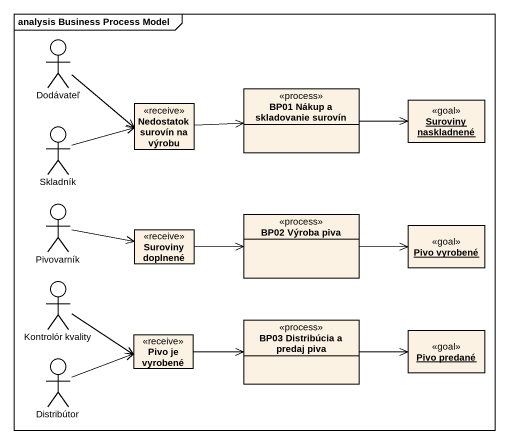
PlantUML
@startuml
mainframe analysis Business Process Model
allowmixing
hide circle
hide empty members
actor Dodávateľ
class "BP01 Nákup a skladovanie surovín" as BP01_Nákup_a_skladovanie <<process>>
actor Skladník
class "Nedostatok surovín na výrobu" as Nedostatok_surovín_na_výrobu <<receive>>
object "Suroviny naskladnené" as Suroviny_naskladnené <<goal>>
actor Pivovarník
class "Suroviny doplnené" as Suroviny_doplnené <<receive>>
class "BP02 Výroba piva" as BP02_Výroba_piva <<process>>
object "Pivo vyrobené" as Pivo_vyrobené <<goal>>
actor "Kontrolór kvality" as Kontrolór_kvality
class "BP03 Distribúcia a predaj piva" as BP03_Distribúcia_a_predaj <<process>>
actor Distribútor
class "Pivo je vyrobené" as Pivo_je_vyrobené <<receive>>
object "Pivo predané" as Pivo_predané <<goal>>
Dodávateľ -right-> Nedostatok_surovín_na_výrobu
BP01_Nákup_a_skladovanie -right-> Suroviny_naskladnené
Skladník -right-> Nedostatok_surovín_na_výrobu
Nedostatok_surovín_na_výrobu -right-> BP01_Nákup_a_skladovanie
Pivovarník -right-> Suroviny_doplnené
Suroviny_doplnené -right-> BP02_Výroba_piva
BP02_Výroba_piva -right-> Pivo_vyrobené
Kontrolór_kvality -right-> Pivo_je_vyrobené
BP03_Distribúcia_a_predaj -right-> Pivo_predané
Distribútor -right-> Pivo_je_vyrobené
Pivo_je_vyrobené -right-> BP03_Distribúcia_a_predaj
@enduml
